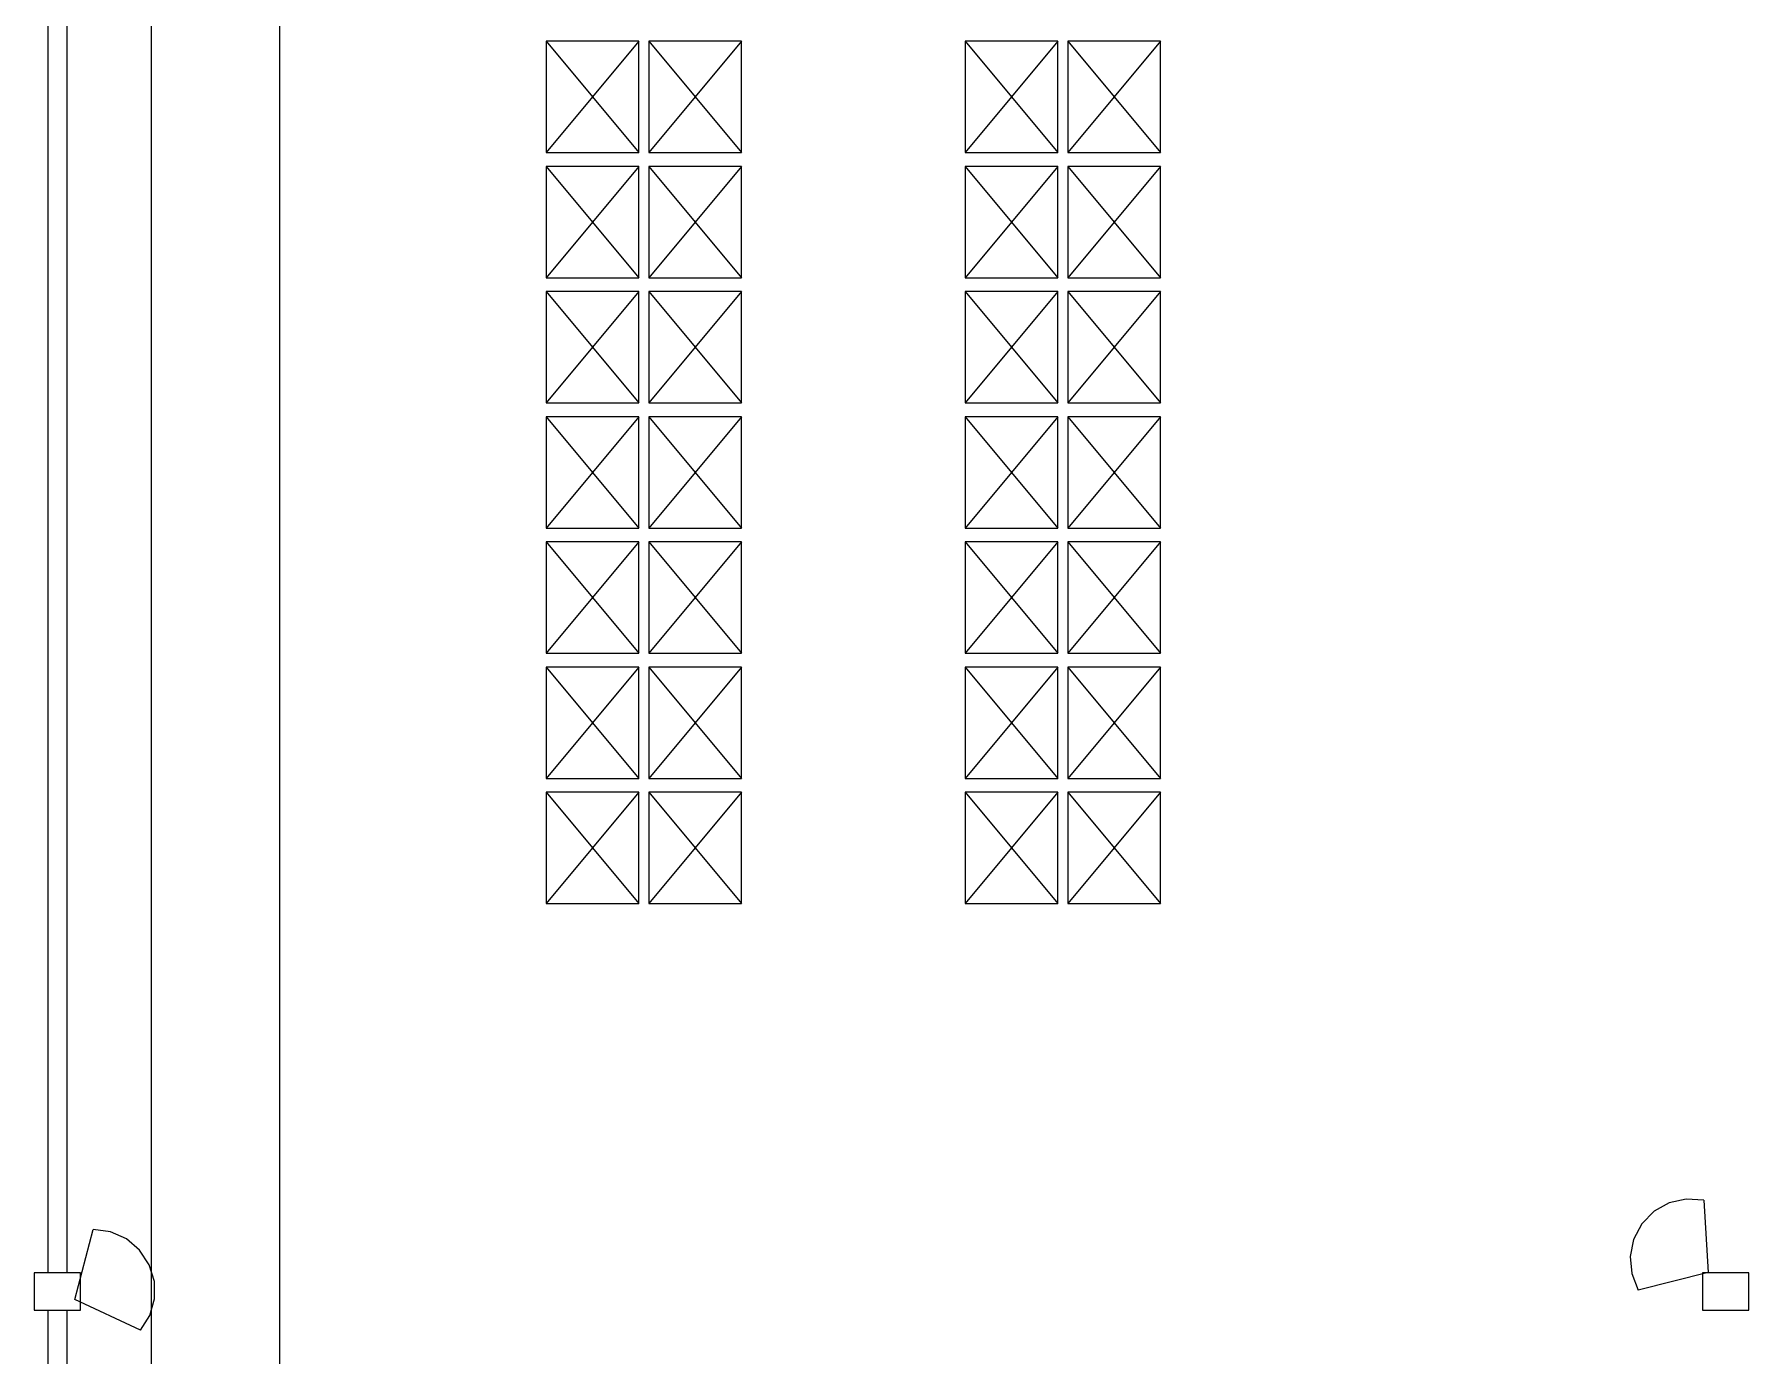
# Model space of a CAD drawing. Header units: metres. Extents: x 2 to 323, y -2 to 254.
# Drawn here: x 149.05 to 167.55, y 51.87 to 66.12 of the extents above; entities that cross this region are included whole.
import ezdxf

# ---------------------------------------------------------------- set-up
doc = ezdxf.new("R2010")
doc.units = ezdxf.units.M
for name, color, linetype in [('0-EST CORTE', 7, 'Continuous'), ('0-MUROS EXISTENTES', 7, 'Continuous'), ('Demarcación PL', 7, 'Continuous'), ('EQ - Pallets', 7, 'Continuous'), ('punta 005', 7, 'Continuous')]:
    doc.layers.add(name, color=color, linetype=linetype)

msp = doc.modelspace()

# ---------------------------------------------------------------- linework, layer by layer
at = {"layer": '0-EST CORTE'}
for points in [[(149.046, 52.361), (149.546, 52.361), (149.546, 52.761), (149.046, 52.761), (149.046, 52.361)], [(149.046, 52.361), (149.546, 52.361), (149.546, 52.761), (149.046, 52.761), (149.046, 52.361)], [(149.046, 52.361), (149.546, 52.361), (149.546, 52.761), (149.046, 52.761), (149.046, 52.361)], [(149.046, 52.361), (149.546, 52.361), (149.546, 52.761), (149.046, 52.761), (149.046, 52.361)], [(167.046, 52.361), (167.546, 52.361), (167.546, 52.761), (167.046, 52.761), (167.046, 52.361)], [(167.046, 52.361), (167.546, 52.361), (167.546, 52.761), (167.046, 52.761), (167.046, 52.361)], [(167.046, 52.361), (167.546, 52.361), (167.546, 52.761), (167.046, 52.761), (167.046, 52.361)], [(167.046, 52.361), (167.546, 52.361), (167.546, 52.761), (167.046, 52.761), (167.046, 52.361)]]:
    msp.add_lwpolyline(points, close=True, dxfattribs=at)
at = {"layer": '0-MUROS EXISTENTES'}
for points in [[(149.398, 52.761), (149.194, 52.761), (149.194, 67.361), (149.398, 67.361), (149.398, 52.761)], [(149.398, 37.761), (149.194, 37.761), (149.194, 52.361), (149.398, 52.361), (149.398, 37.761)]]:
    msp.add_lwpolyline(points, close=True, dxfattribs=at)
at = {"layer": 'Demarcación PL'}
for p, q in [((150.307, 99.653), (150.307, 37.642)), ((151.692, 98.252), (151.692, 38.745))]:
    msp.add_line(p, q, dxfattribs=at)
at = {"layer": 'EQ - Pallets'}
for p, q in [((154.57, 66.047), (155.57, 64.847)), ((155.57, 66.047), (154.57, 64.847)), ((155.677, 66.047), (156.677, 64.847)), ((156.677, 66.047), (155.677, 64.847)), ((159.09, 66.047), (160.09, 64.847)), ((160.09, 66.047), (159.09, 64.847)), ((160.197, 66.047), (161.197, 64.847)), ((161.197, 66.047), (160.197, 64.847)), ((154.57, 64.697), (155.57, 63.497)), ((155.57, 64.697), (154.57, 63.497)), ((155.677, 64.697), (156.677, 63.497)), ((156.677, 64.697), (155.677, 63.497)), ((159.09, 64.697), (160.09, 63.497)), ((160.09, 64.697), (159.09, 63.497)), ((160.197, 64.697), (161.197, 63.497)), ((161.197, 64.697), (160.197, 63.497)), ((154.57, 63.347), (155.57, 62.147)), ((155.57, 63.347), (154.57, 62.147)), ((155.677, 63.347), (156.677, 62.147)), ((156.677, 63.347), (155.677, 62.147)), ((159.09, 63.347), (160.09, 62.147)), ((160.09, 63.347), (159.09, 62.147)), ((160.197, 63.347), (161.197, 62.147)), ((161.197, 63.347), (160.197, 62.147)), ((154.57, 61.996), (155.57, 60.796)), ((155.57, 61.996), (154.57, 60.796)), ((155.677, 61.996), (156.677, 60.796)), ((156.677, 61.996), (155.677, 60.796)), ((159.09, 61.996), (160.09, 60.796)), ((160.09, 61.996), (159.09, 60.796)), ((160.197, 61.996), (161.197, 60.796)), ((161.197, 61.996), (160.197, 60.796)), ((154.57, 60.646), (155.57, 59.446)), ((155.57, 60.646), (154.57, 59.446)), ((155.677, 60.646), (156.677, 59.446)), ((156.677, 60.646), (155.677, 59.446)), ((159.09, 60.646), (160.09, 59.446)), ((160.09, 60.646), (159.09, 59.446)), ((160.197, 60.646), (161.197, 59.446)), ((161.197, 60.646), (160.197, 59.446)), ((154.57, 59.296), (155.57, 58.096)), ((155.57, 59.296), (154.57, 58.096)), ((155.677, 59.296), (156.677, 58.096)), ((156.677, 59.296), (155.677, 58.096)), ((159.09, 59.296), (160.09, 58.096)), ((160.09, 59.296), (159.09, 58.096)), ((160.197, 59.296), (161.197, 58.096)), ((161.197, 59.296), (160.197, 58.096)), ((154.57, 57.946), (155.57, 56.746)), ((155.57, 57.946), (154.57, 56.746)), ((155.677, 57.946), (156.677, 56.746)), ((156.677, 57.946), (155.677, 56.746)), ((159.09, 57.946), (160.09, 56.746)), ((160.09, 57.946), (159.09, 56.746)), ((160.197, 57.946), (161.197, 56.746)), ((161.197, 57.946), (160.197, 56.746)), ((167.061, 53.545), (167.109, 52.766)), ((149.483, 52.473), (149.682, 53.228)), ((167.109, 52.766), (166.352, 52.577)), ((150.191, 52.142), (149.483, 52.473))]:
    msp.add_line(p, q, dxfattribs=at)
for points in [[(154.57, 66.047), (154.57, 64.847), (155.57, 64.847), (155.57, 66.047), (154.57, 66.047)], [(155.677, 66.047), (155.677, 64.847), (156.677, 64.847), (156.677, 66.047), (155.677, 66.047)], [(159.09, 66.047), (159.09, 64.847), (160.09, 64.847), (160.09, 66.047), (159.09, 66.047)], [(160.197, 66.047), (160.197, 64.847), (161.197, 64.847), (161.197, 66.047), (160.197, 66.047)], [(154.57, 64.697), (154.57, 63.497), (155.57, 63.497), (155.57, 64.697), (154.57, 64.697)], [(155.677, 64.697), (155.677, 63.497), (156.677, 63.497), (156.677, 64.697), (155.677, 64.697)], [(159.09, 64.697), (159.09, 63.497), (160.09, 63.497), (160.09, 64.697), (159.09, 64.697)], [(160.197, 64.697), (160.197, 63.497), (161.197, 63.497), (161.197, 64.697), (160.197, 64.697)], [(154.57, 63.347), (154.57, 62.147), (155.57, 62.147), (155.57, 63.347), (154.57, 63.347)], [(155.677, 63.347), (155.677, 62.147), (156.677, 62.147), (156.677, 63.347), (155.677, 63.347)], [(159.09, 63.347), (159.09, 62.147), (160.09, 62.147), (160.09, 63.347), (159.09, 63.347)], [(160.197, 63.347), (160.197, 62.147), (161.197, 62.147), (161.197, 63.347), (160.197, 63.347)], [(154.57, 61.996), (154.57, 60.796), (155.57, 60.796), (155.57, 61.996), (154.57, 61.996)], [(155.677, 61.996), (155.677, 60.796), (156.677, 60.796), (156.677, 61.996), (155.677, 61.996)], [(159.09, 61.996), (159.09, 60.796), (160.09, 60.796), (160.09, 61.996), (159.09, 61.996)], [(160.197, 61.996), (160.197, 60.796), (161.197, 60.796), (161.197, 61.996), (160.197, 61.996)], [(154.57, 60.646), (154.57, 59.446), (155.57, 59.446), (155.57, 60.646), (154.57, 60.646)], [(155.677, 60.646), (155.677, 59.446), (156.677, 59.446), (156.677, 60.646), (155.677, 60.646)], [(159.09, 60.646), (159.09, 59.446), (160.09, 59.446), (160.09, 60.646), (159.09, 60.646)], [(160.197, 60.646), (160.197, 59.446), (161.197, 59.446), (161.197, 60.646), (160.197, 60.646)], [(154.57, 59.296), (154.57, 58.096), (155.57, 58.096), (155.57, 59.296), (154.57, 59.296)], [(155.677, 59.296), (155.677, 58.096), (156.677, 58.096), (156.677, 59.296), (155.677, 59.296)], [(159.09, 59.296), (159.09, 58.096), (160.09, 58.096), (160.09, 59.296), (159.09, 59.296)], [(160.197, 59.296), (160.197, 58.096), (161.197, 58.096), (161.197, 59.296), (160.197, 59.296)], [(154.57, 57.946), (154.57, 56.746), (155.57, 56.746), (155.57, 57.946), (154.57, 57.946)], [(155.677, 57.946), (155.677, 56.746), (156.677, 56.746), (156.677, 57.946), (155.677, 57.946)], [(159.09, 57.946), (159.09, 56.746), (160.09, 56.746), (160.09, 57.946), (159.09, 57.946)], [(160.197, 57.946), (160.197, 56.746), (161.197, 56.746), (161.197, 57.946), (160.197, 57.946)]]:
    msp.add_lwpolyline(points, close=True, dxfattribs=at)
at = {"layer": 'punta 005'}
for points in [[(167.061, 53.545), (166.871, 53.557), (166.689, 53.516), (166.527, 53.426), (166.393, 53.29), (166.304, 53.122), (166.267, 52.94), (166.283, 52.754), (166.352, 52.577)], [(150.191, 52.142), (150.292, 52.302), (150.343, 52.481), (150.342, 52.668), (150.287, 52.849), (150.183, 53.008), (150.04, 53.128), (149.87, 53.204), (149.682, 53.228)]]:
    msp.add_lwpolyline(points, dxfattribs=at)

doc.saveas('drawing.dxf')
